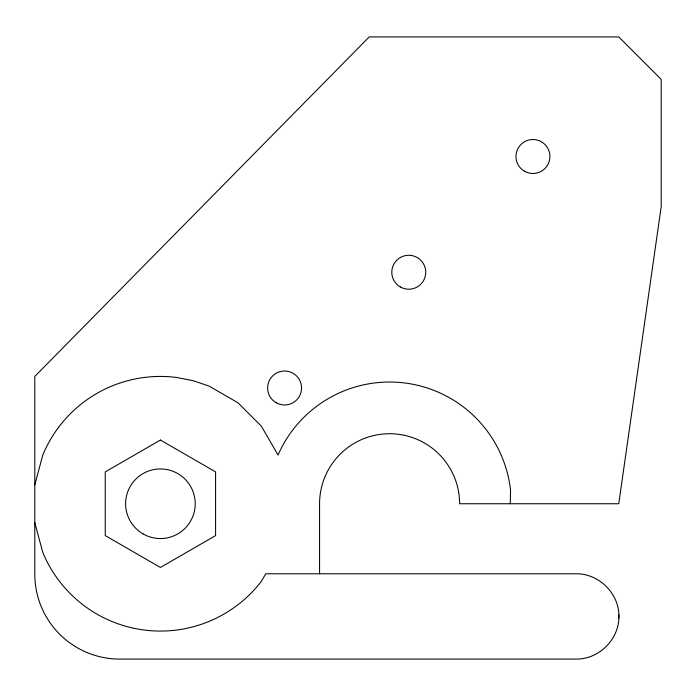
<?xml version="1.0" encoding="UTF-8"?>
<svg xmlns="http://www.w3.org/2000/svg" width="696" height="696" viewBox="0 0 696 696"><rect width="100%" height="100%" fill="white"/><g stroke="black" fill="none" stroke-linecap="round" stroke-linejoin="round"><path stroke-width="1.04" d="M510.29 503.747L510.551 490.175A121.722 121.722 0 0 0 278.043 455.027L261.426 426.248L237.928 402.74L209.139 386.123L193.375 380.773L177.036 377.519A127.316 127.316 0 0 0 42.795 455.027L34.8 484.86M34.8 522.644L42.795 552.476A127.316 127.316 0 0 0 261.426 581.256L265.75 573.774L576.323 573.774C599.152 573.635 619.118 593.601 618.97 616.43C619.118 639.25 599.152 659.225 576.323 659.077L119.677 659.077A84.877 84.877 0 0 1 34.8 574.2L34.8 376.432L369.219 36.923L618.761 36.923L661.2 79.361L661.2 206.677L618.761 503.747L459.612 503.747A70.026 70.026 0 0 0 389.586 433.73A70.026 70.026 0 0 0 319.568 503.747L319.568 573.774M618.761 614.812L618.761 618.039M160.419 440.046L105.253 471.897L105.253 535.607L160.419 567.457L215.586 535.607L215.586 471.897L160.419 440.046M143.019 533.893A34.8 34.8 0 0 0 195.219 503.747A34.8 34.8 0 0 0 143.019 473.611A34.8 34.8 0 0 0 143.019 533.893M276.103 402.697A16.974 16.974 0 0 0 301.568 388.003A16.974 16.974 0 0 0 276.103 373.3A16.974 16.974 0 0 0 276.103 402.697M400.27 286.943A16.974 16.974 0 0 0 425.735 272.249A16.974 16.974 0 0 0 400.27 257.546A16.974 16.974 0 0 0 400.27 286.943M524.445 171.199A16.974 16.974 0 0 0 549.91 156.496A16.974 16.974 0 0 0 524.445 141.793A16.974 16.974 0 0 0 524.445 171.199"/></g></svg>
